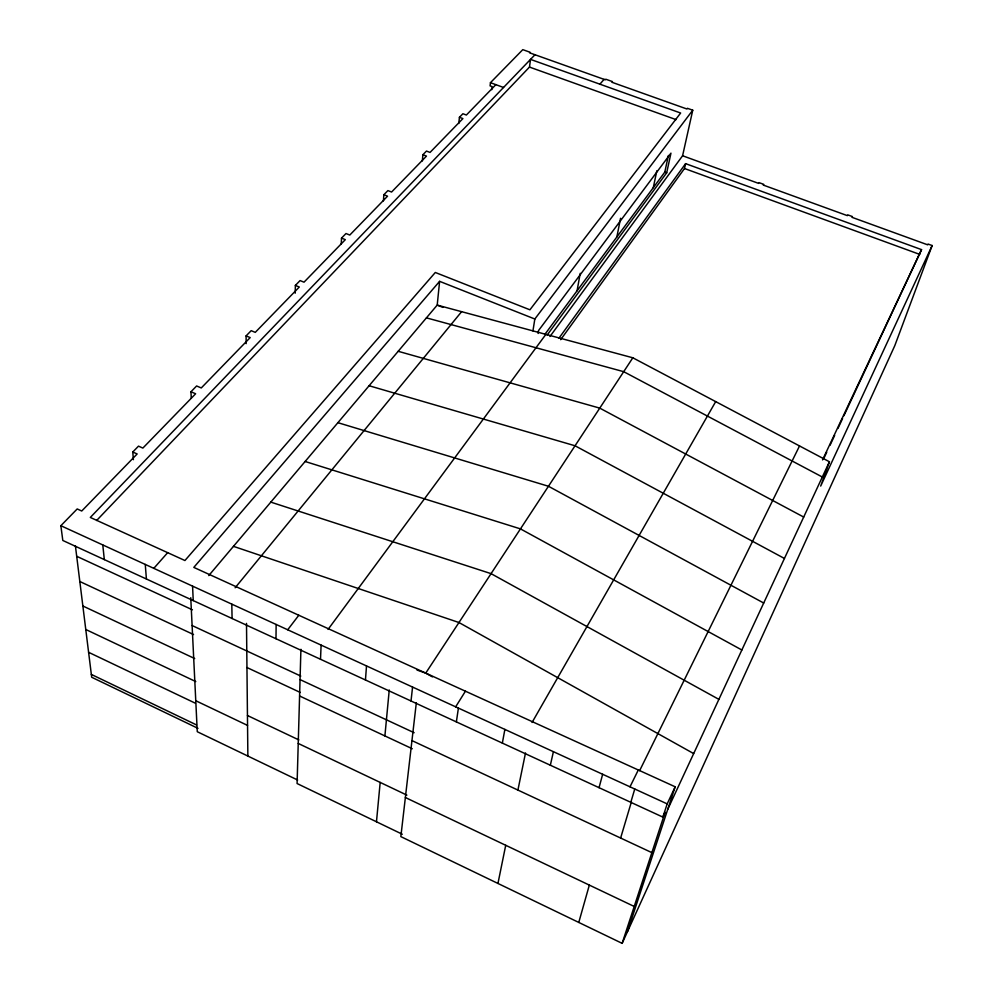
<?xml version="1.0" encoding="UTF-8"?>
<svg xmlns="http://www.w3.org/2000/svg" width="993" height="993" viewBox="0 0 993 993"><rect width="100%" height="100%" fill="white"/><g stroke="black" fill="none" stroke-linecap="round" stroke-linejoin="round"><path stroke-width="1.49" d="M275.992 638.747L276.141 624.473M295.206 293.171L295.368 285.413L300.072 280.585L304.019 282.173L345.341 239.636L341.505 238.134L341.232 244.266M300.916 649.285L297.093 783.539L402.302 834.232M320.503 659.265L321.111 645.102M383.435 200.871L383.844 194.74L387.891 190.606L391.59 192.021L426.481 156.1L422.881 154.747L422.348 160.928M365.449 679.982L366.516 665.931M376.471 821.782L380.182 782.422M384.899 735.937L389.244 689.986M491.758 89.68L492.118 86.614L490.083 85.87L490.455 82.68L522.79 49.65L530.088 52.257L529.554 52.803L605.308 79.8L605.804 79.229L612.445 81.587L611.874 82.245L686.883 108.982L687.404 108.299L692.754 110.198L534.83 319.014L439.614 281.342L437.205 305.099L208.766 575.592M458.791 123.455L459.424 117.298L462.899 113.748L466.375 115.027L495.879 84.653M411.015 700.996L412.567 687.057M416.34 702.647L400.849 836.615L622.139 943.35L894.792 345.663L932.142 245.532L928.083 244.055L927.723 244.837L851.982 217.318L852.404 216.561L847.749 214.873L847.327 215.63L763.269 185.083L763.741 184.35L759.037 182.65L758.565 183.37L682.588 155.764L549.973 336.49M96.631 520.493L529.48 67.077L530.523 59.394L680.639 113.028L529.914 309.804L435.306 272.479L184.934 560.524L90.313 517.44L534.991 54.739M456.37 721.899L458.406 708.096M532.943 330.892L534.83 319.014M538.082 333.474L538.566 330.52L670.958 153.145L666.7 172.794L547.168 335.013M577.07 290.812L580.222 273.298M502.346 743.099L504.878 729.408M616.876 236.942L620.551 218.274M497.952 883.447L505.722 845.291M517.912 790.08L525.508 752.955M653.27 187.702L656.845 170.759M544.971 334.231L664.801 172.099L668.388 155.467M682.588 155.764L692.754 110.198M560.673 339.68L684.5 168.512L685.604 163.646L921.541 249.628L843.889 415.782M550.345 765.231L553.411 751.676M599.052 787.672L602.652 774.267M578.77 922.435L589.333 885.098M630.803 802.319L634.763 789.001M620.625 838.042L631.436 801.773M295.368 285.413L299.315 287.014L255.275 332.357L251.192 330.669L246.09 335.895L250.186 337.595L201.269 387.953L196.626 385.967L190.966 391.763L195.633 393.762L142.868 448.079L138.499 446.142L132.777 452.014L137.158 453.95L81.736 511.01L77.206 508.95L60.858 525.707L62.807 540.465L662.865 817.102L667.184 803.883L675.166 786.791L193.809 567.4L439.614 281.342M622.139 943.35L665.087 812.311L662.865 817.102M627.514 931.571L675.166 786.791M442.89 307.383L437.205 305.099L632.826 357.79L829.416 461.757L820.69 486.074L932.142 245.532M667.768 809.27L829.416 461.757M824.091 457.872L826.735 452.262M830.036 445.249L834.654 435.418M837.955 428.405L842.573 418.587M822.552 459.908L921.541 249.628M639.641 770.655L799.526 445.956M629.996 786.816L638.3 769.985M532.062 722.47L715.692 401.619M455.663 706.83L465.432 691.202M417.023 670.052L425.736 673.105L632.826 357.79M558.96 338.166L685.604 163.646M328.062 629.413L545.877 334.368M287.709 629.773L298.794 615.263M235.13 587.782L461.608 311.678M599.896 84.182L604.079 79.366M153.803 568.344L167.68 552.667M341.505 238.134L345.986 233.541L349.797 235.043L387.555 196.18L383.844 194.74M422.881 154.747L426.469 151.073L430.043 152.425L462.912 118.589L459.424 117.298M426.431 317.859L623.703 371.68L822.328 477.012M398.193 351.299L599.76 408.123L803.697 517.055M369.098 385.743L575.034 445.77L784.433 558.463M337.905 422.683L548.459 486.26L763.704 603.024M305.124 461.484L520.456 528.884L741.858 649.993M270.816 502.123L491.063 573.644L718.895 699.37M233.467 546.349L458.965 622.524L693.673 753.588M529.48 67.077L676.072 119.619M490.455 82.68L503.538 87.471M684.5 168.512L919.779 254.419M664.801 172.099L666.7 172.794M60.858 525.707L667.184 803.883M76.697 556.291L192.406 609.814M192.108 625.54L300.78 676.072M300.047 679.597L414.143 732.722M79.825 581.513L193.548 634.539M411.958 740.604L651.88 852.639M246.947 667.519L300.271 692.456M299.588 695.994L412.281 748.747M82.853 605.991L194.69 658.545M85.77 629.488L195.77 681.57M247.443 715.506L298.856 739.922M298.235 743.447L406.869 795.108M405.367 797.516L634.229 906.472M195.77 700.735L247.555 725.411M88.6 652.302L195.447 703.255M91.331 674.421L196.465 724.902M197.979 728.341L91.691 677.251L75.406 545.877M297.664 780.026L197.272 731.717L190.755 597.712M425.736 673.105L432.439 676.878M102.775 544.934L104.327 559.605M132.777 452.014L133.385 459.685M145.263 564.421L146.405 579.006M192.568 586.118L193.238 600.604M190.966 391.763L191.239 397.932M231.791 604.129L232.089 618.502M246.5 623.393L247.865 756.058M246.09 335.895L246.165 343.64"/></g></svg>
